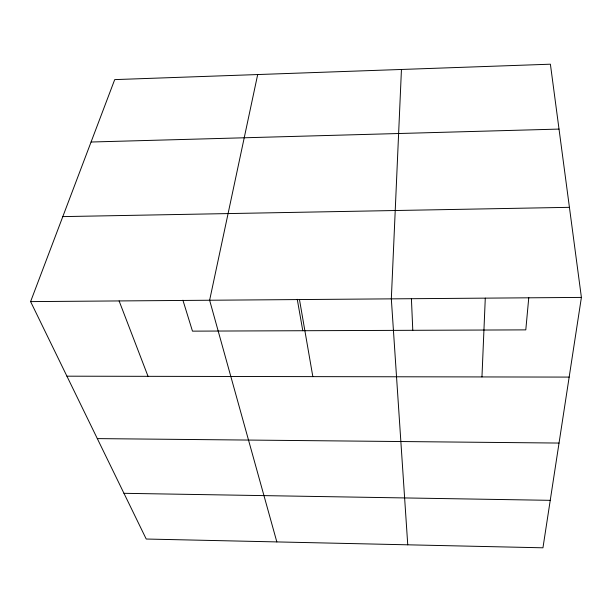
<?xml version="1.0" encoding="UTF-8"?>
<svg xmlns="http://www.w3.org/2000/svg" width="612" height="612" viewBox="0 0 612 612"><rect width="100%" height="100%" fill="white"/><g stroke="black" fill="none" stroke-linecap="round" stroke-linejoin="round"><path stroke-width="0.92" d="M481.958 376.931L485.285 298.143M401.449 69.462L391.328 298.863L407.753 544.81M528.783 297.547L525.792 329.876L192.474 331.146L182.911 300.201M581.4 297.409L542.951 547.801L146.222 539.027L30.6 301.609L114.712 79.606L550.395 64.199L581.4 297.409L30.6 301.609M257.69 74.549L209.625 300.247L276.838 541.918M91.073 142.015L559.016 129.086M62.806 216.61L569.42 207.33M66.915 376.181L569.168 377.091M97.316 438.605L559.039 443.057M123.961 493.31L550.242 500.333M119.11 300.936L148.035 376.326M297.264 299.322L302.795 330.725M299.467 299.559L312.839 376.625M411.402 298.449L412.786 330.304"/></g></svg>
